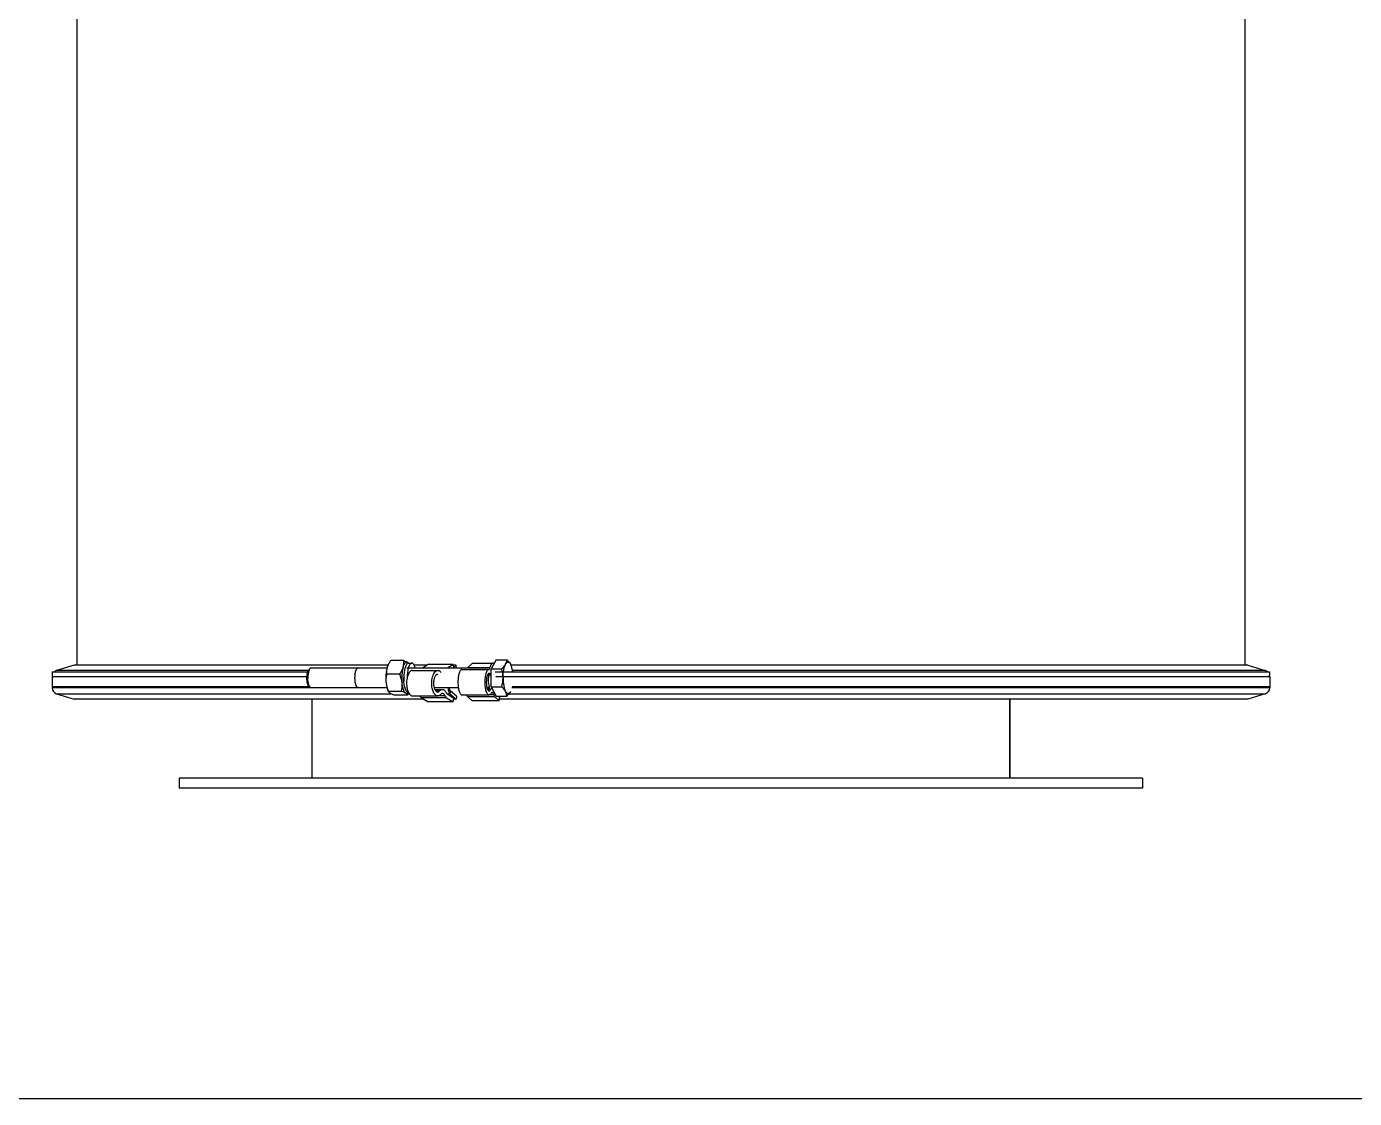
# Model space of a CAD drawing. Header units: millimetres. Extents: x 750 to 8479, y 2174 to 4333.
# Drawn here: x 3408 to 4083, y 2174 to 2719 of the extents above; entities that cross this region are included whole.
import ezdxf

# ---------------------------------------------------------------- set-up
doc = ezdxf.new("R2010")
doc.units = ezdxf.units.MM
doc.header["$LTSCALE"] = 153.67
doc.layers.get('0').update_dxf_attribs({"linetype": 'CONTINUOUS'})
doc.layers.add('00_BUW_DATUM', color=7, linetype='CONTINUOUS')
doc.layers.add('02___PRT_ALL_AXES', color=7, linetype='CONTINUOUS')

msp = doc.modelspace()

# ---------------------------------------------------------------- linework, layer by layer
at = {"color": 0, "linetype": 'Continuous'}
for p, q in [((3433.62522, 3063.66591), (3433.62522, 2394.45331)), ((4027.62522, 3062.47852), (4027.62522, 2394.45331)), ((3604.36672, 2391.86589), (3617.15318, 2391.86591)), ((3612.18584, 2394.87019), (3609.32267, 2393.06591)), ((3624.9723, 2394.87021), (3612.18584, 2394.87019)), ((3624.9723, 2394.87021), (3622.1091, 2393.06591)), ((3624.9723, 2394.87021), (3625.23001, 2393.06591)), ((3629.46236, 2392.36591), (3643.25666, 2392.36591)), ((3634.6545, 2395.37021), (3632.43395, 2393.2629)), ((3632.43395, 2393.2629), (3643.59, 2393.2629)), ((3644.75926, 2395.37021), (3634.6545, 2395.37021)), ((3644.28887, 2383.48311), (3644.302, 2392.72062)), ((3646.83762, 2397.30342), (3644.302, 2392.72062)), ((3550.76171, 2386.10109), (3550.75949, 2386.11464)), ((3550.76508, 2390.05104), (3550.76734, 2390.06453)), ((3551.47608, 2384.09277), (3551.46967, 2384.10054)), ((3551.48533, 2384.08179), (3551.47608, 2384.09277)), ((3551.50537, 2384.05881), (3551.48533, 2384.08179)), ((3642.49686, 2389.66265), (3644.0203, 2389.66265)), ((3604.36674, 2378.86589), (3617.1532, 2378.86591)), ((3621.62827, 2377.96893), (3608.84181, 2377.96891)), ((3608.84181, 2377.96891), (3612.18586, 2375.8616)), ((3615.63972, 2382.19632), (3619.37277, 2382.19633)), ((3615.64207, 2382.19093), (3619.24744, 2382.19094)), ((3616.00893, 2381.56917), (3618.30319, 2381.56917)), ((3620.84562, 2378.93716), (3617.57227, 2378.93716)), ((3619.24744, 2382.19094), (3619.37231, 2382.19633)), ((3619.37227, 2380.19633), (3619.28643, 2380.19261)), ((3621.62827, 2377.96893), (3624.97232, 2375.86162)), ((3621.90188, 2379.88457), (3625.24593, 2377.77726)), ((3624.97232, 2375.86162), (3625.24593, 2377.77726)), ((3629.46236, 2379.36591), (3643.25666, 2379.36591)), ((3632.43395, 2378.46893), (3634.6545, 2376.36161)), ((3646.22825, 2378.46893), (3632.43395, 2378.46893)), ((3642.25167, 2382.69633), (3643.64238, 2382.69633)), ((3642.25323, 2382.69094), (3643.64401, 2382.69094)), ((3642.49684, 2382.06917), (3644.0203, 2382.06917)), ((3645.70855, 2379.43716), (3643.53495, 2379.43716)), ((3644.28887, 2383.48311), (3646.81137, 2378.8284)), ((3644.7302, 2380.69633), (3644.6732, 2380.69261)), ((3646.22825, 2378.46893), (3648.4488, 2376.36161)), ((3648.04973, 2378.8284), (3648.63049, 2378.27726)), ((3648.4488, 2376.36161), (3648.63049, 2378.27726)), ((3624.97232, 2375.86162), (3612.18586, 2375.8616)), ((3648.4488, 2376.36161), (3634.6545, 2376.36161))]:
    msp.add_line(p, q, dxfattribs=at)
at = {"linetype": 'Continuous'}
msp.add_line((3181.32362, 2174.27592), (5975.32362, 2174.27592), dxfattribs=at)
at = {"color": 0, "linetype": 'Continuous'}
for centre, radius, start, end in [((3643.25636, 2391.70949), 0.65642, 81.70102066, 89.97358541), ((3641.57912, 2383.27853), 2.72432, 330.01373642, 333.64627342)]:
    msp.add_arc(centre, radius, start, end, dxfattribs=at)
for points, knots in [([(3550.76734, 2390.06453), (3550.77049, 2390.08234), (3550.77674, 2390.11791), (3550.7847, 2390.16267), (3550.79077, 2390.19785), (3550.79611, 2390.22594), (3550.80166, 2390.25452), (3550.80715, 2390.28295), (3550.81266, 2390.31149), (3550.81724, 2390.33502), (3550.82093, 2390.3544), (3550.82453, 2390.37176), (3550.83079, 2390.4012), (3550.83792, 2390.43516), (3550.84519, 2390.46924), (3550.85026, 2390.49413), (3550.85677, 2390.52167), (3550.86495, 2390.55748), (3550.87327, 2390.59342), (3550.88052, 2390.62514), (3550.88463, 2390.64274), (3550.88861, 2390.65834), (3550.89362, 2390.67853), (3550.89962, 2390.70246), (3550.90563, 2390.72649), (3550.91158, 2390.75038), (3550.91779, 2390.77475), (3550.92737, 2390.8095), (3550.93889, 2390.85216), (3550.94824, 2390.88652), (3550.9529, 2390.90367)], [0, 0, 0, 0, 0.0625, 0.125, 0.15625, 0.1875, 0.21875, 0.25, 0.28125, 0.3125, 0.328125, 0.34375, 0.375, 0.4375, 0.46875, 0.5, 0.53125, 0.5625, 0.625, 0.65625, 0.671875, 0.6875, 0.71875, 0.75, 0.78125, 0.8125, 0.84375, 0.875, 0.9375, 1, 1, 1, 1]), ([(3550.9529, 2390.90367), (3550.96169, 2390.93351), (3550.97483, 2390.97844), (3550.99255, 2391.03768), (3551.00643, 2391.08049), (3551.01772, 2391.11639), (3551.02711, 2391.14538), (3551.03773, 2391.17573), (3551.04799, 2391.20563), (3551.05709, 2391.23207), (3551.06225, 2391.24694), (3551.06621, 2391.25872), (3551.06983, 2391.26809), (3551.07478, 2391.28142), (3551.08337, 2391.30435), (3551.09333, 2391.33083), (3551.10293, 2391.35695), (3551.11379, 2391.3841), (3551.12779, 2391.41833), (3551.1416, 2391.45265), (3551.15276, 2391.47966), (3551.16989, 2391.51771), (3551.18407, 2391.55006), (3551.19544, 2391.57573)], [0, 0, 0, 0, 0.125, 0.1875, 0.25, 0.3125, 0.34375, 0.375, 0.4375, 0.46875, 0.484375, 0.5, 0.515625, 0.53125, 0.5625, 0.625, 0.65625, 0.6875, 0.75, 0.8125, 0.84375, 0.875, 1, 1, 1, 1]), ([(3551.19544, 2391.57573), (3551.20722, 2391.60005), (3551.22199, 2391.63021), (3551.23958, 2391.66713), (3551.25161, 2391.69019), (3551.26677, 2391.71841), (3551.28185, 2391.74703), (3551.29401, 2391.76945), (3551.30642, 2391.79024), (3551.32205, 2391.81678), (3551.3399, 2391.84846), (3551.36122, 2391.87995), (3551.37816, 2391.9061), (3551.39024, 2391.92468), (3551.39702, 2391.93485), (3551.4034, 2391.94333), (3551.41151, 2391.95451), (3551.42443, 2391.97206), (3551.43724, 2391.98975), (3551.45043, 2392.00727), (3551.47212, 2392.03281), (3551.4897, 2392.05428), (3551.50393, 2392.0714)], [0, 0, 0, 0, 0.125, 0.15625, 0.1875, 0.25, 0.3125, 0.34375, 0.375, 0.4375, 0.5, 0.5625, 0.625, 0.65625, 0.671875, 0.6875, 0.71875, 0.75, 0.8125, 0.84375, 0.875, 1, 1, 1, 1]), ([(3575.03899, 2388.08838), (3575.04197, 2388.16911), (3575.04793, 2388.33058), (3575.05687, 2388.57277), (3575.06431, 2388.7746), (3575.07028, 2388.93606), (3575.07397, 2389.03699), (3575.07663, 2389.1076), (3575.07804, 2389.14802), (3575.07916, 2389.17311), (3575.07953, 2389.19357), (3575.08181, 2389.21263), (3575.08546, 2389.24622), (3575.09302, 2389.31323), (3575.10368, 2389.40905), (3575.12081, 2389.56232), (3575.13792, 2389.7156), (3575.15504, 2389.86887), (3575.16574, 2389.96467), (3575.1743, 2390.0413), (3575.18072, 2390.09879), (3575.18716, 2390.15623), (3575.19191, 2390.19944), (3575.1952, 2390.22805), (3575.19709, 2390.2476), (3575.20173, 2390.26854), (3575.20676, 2390.29449), (3575.21365, 2390.3288), (3575.2222, 2390.37179), (3575.24279, 2390.47487), (3575.27363, 2390.62954), (3575.30792, 2390.80137), (3575.33535, 2390.93884), (3575.3525, 2391.02475), (3575.3662, 2391.0935), (3575.37479, 2391.13643), (3575.38077, 2391.16656), (3575.3838, 2391.18151), (3575.38546, 2391.19024), (3575.38788, 2391.19704), (3575.39065, 2391.20619), (3575.39523, 2391.22047), (3575.40317, 2391.24564), (3575.41454, 2391.2815), (3575.43273, 2391.33892), (3575.45546, 2391.41069), (3575.48274, 2391.49681), (3575.51002, 2391.58294), (3575.53731, 2391.66906), (3575.56004, 2391.74083), (3575.57823, 2391.79825), (3575.59187, 2391.84131), (3575.60324, 2391.87719), (3575.61233, 2391.9059), (3575.61915, 2391.92744), (3575.62484, 2391.94534), (3575.62937, 2391.95978), (3575.63227, 2391.96852), (3575.63442, 2391.97618), (3575.63718, 2391.9814), (3575.64192, 2391.99097), (3575.65145, 2392.00981), (3575.66504, 2392.03689), (3575.6868, 2392.08011), (3575.714, 2392.13417), (3575.74663, 2392.19903), (3575.77927, 2392.2639), (3575.8119, 2392.32876), (3575.84454, 2392.39363), (3575.87174, 2392.44767), (3575.89349, 2392.49094), (3575.9071, 2392.51791), (3575.91796, 2392.53965), (3575.92617, 2392.55551), (3575.9328, 2392.57013), (3575.93898, 2392.57605), (3575.94502, 2392.58298), (3575.95261, 2392.5913), (3575.96472, 2392.6048), (3575.97988, 2392.6216), (3575.99806, 2392.6418), (3576.02231, 2392.66872), (3576.05261, 2392.70237), (3576.08898, 2392.74275), (3576.12535, 2392.78313), (3576.16172, 2392.82351), (3576.19808, 2392.8639), (3576.22536, 2392.89417), (3576.24354, 2392.91438), (3576.25112, 2392.92276), (3576.25718, 2392.92955), (3576.26174, 2392.93441), (3576.26547, 2392.93922), (3576.26874, 2392.93994), (3576.27357, 2392.94182), (3576.28084, 2392.94432), (3576.29374, 2392.949), (3576.30988, 2392.95476), (3576.32924, 2392.96172), (3576.35505, 2392.97097), (3576.38732, 2392.98255), (3576.42604, 2392.99645), (3576.47767, 2393.01497), (3576.54221, 2393.03813), (3576.59384, 2393.05665), (3576.61965, 2393.06591)], [0, 0, 0, 0, 0.03125, 0.0625, 0.09375, 0.109375, 0.125, 0.1328125, 0.13671875, 0.140625, 0.142578125, 0.14453125, 0.1484375, 0.15625, 0.171875, 0.1875, 0.21875, 0.234375, 0.25, 0.2578125, 0.265625, 0.2734375, 0.28125, 0.283203125, 0.28515625, 0.2890625, 0.29296875, 0.296875, 0.3046875, 0.3125, 0.34375, 0.375, 0.390625, 0.40625, 0.4140625, 0.421875, 0.42578125, 0.427734375, 0.428710938, 0.4296875, 0.431640625, 0.43359375, 0.4375, 0.4453125, 0.453125, 0.46875, 0.484375, 0.5, 0.515625, 0.53125, 0.5390625, 0.546875, 0.5546875, 0.55859375, 0.5625, 0.56640625, 0.568359375, 0.5703125, 0.571289062, 0.572265625, 0.57421875, 0.578125, 0.5859375, 0.59375, 0.609375, 0.625, 0.640625, 0.65625, 0.671875, 0.6875, 0.6953125, 0.703125, 0.70703125, 0.7109375, 0.71484375, 0.716796875, 0.71875, 0.72265625, 0.7265625, 0.734375, 0.7421875, 0.75, 0.765625, 0.78125, 0.796875, 0.8125, 0.828125, 0.84375, 0.84765625, 0.8515625, 0.853515625, 0.85546875, 0.857421875, 0.858398438, 0.859375, 0.86328125, 0.8671875, 0.875, 0.8828125, 0.890625, 0.90625, 0.921875, 0.9375, 0.96875, 1, 1, 1, 1]), ([(3604.36688, 2391.86589), (3604.16138, 2391.86592), (3603.723, 2391.76928), (3603.13029, 2391.37015), (3602.59884, 2390.75094), (3602.13856, 2389.93538), (3601.76209, 2388.95119), (3601.38057, 2387.42369), (3601.27217, 2386.19877), (3601.27217, 2385.36589)], [0, 0, 0, 0, 0.079451937, 0.168161786, 0.271825893, 0.392262716, 0.528548618, 0.677992127, 1, 1, 1, 1]), ([(3614.05863, 2385.36591), (3614.05863, 2386.41638), (3614.2251, 2387.94507), (3614.83252, 2389.76579), (3615.25286, 2390.53043), (3615.49207, 2390.85009)], [0, 0, 0, 0, 0.54874832, 0.791431993, 1, 1, 1, 1]), ([(3615.49207, 2390.85009), (3615.71142, 2391.14322), (3616.08738, 2391.53191), (3616.70031, 2391.81884), (3617.00594, 2391.86591), (3617.15318, 2391.86591)], [0, 0, 0, 0, 0.546405009, 0.780249679, 1, 1, 1, 1]), ([(3617.15318, 2391.86591), (3617.30042, 2391.86591), (3617.60605, 2391.81884), (3618.21898, 2391.53192), (3618.59494, 2391.14322), (3618.81429, 2390.8501)], [0, 0, 0, 0, 0.219750236, 0.453594865, 1, 1, 1, 1]), ([(3629.46247, 2392.3659), (3629.32251, 2392.36594), (3629.00463, 2392.25088), (3628.62272, 2391.84069), (3628.27822, 2391.22811), (3627.97806, 2390.4188), (3627.73068, 2389.44039), (3627.54655, 2388.32696), (3627.43292, 2387.12033), (3627.40748, 2386.28884), (3627.40748, 2385.86591)], [0, 0, 0, 0, 0.058567623, 0.133084152, 0.230423512, 0.351252551, 0.4931929, 0.652166784, 0.823024862, 1, 1, 1, 1]), ([(3632.43395, 2393.2629), (3632.41992, 2393.24958), (3632.36136, 2393.19037), (3632.30978, 2393.1245), (3632.27334, 2393.07203)], [0, 0, 0, 0, 0.232397762, 1, 1, 1, 1]), ([(3641.20178, 2385.86591), (3641.20178, 2386.91206), (3641.30767, 2388.41541), (3641.7094, 2390.24087), (3641.98875, 2391.01826), (3642.15364, 2391.35009)], [0, 0, 0, 0, 0.560272518, 0.801550621, 1, 1, 1, 1]), ([(3642.15364, 2391.35009), (3642.22884, 2391.50142), (3642.36558, 2391.74314), (3642.59652, 2392.03356), (3642.85883, 2392.26934), (3643.10422, 2392.36591), (3643.25666, 2392.36591)], [0, 0, 0, 0, 0.323948053, 0.530252692, 0.70774862, 1, 1, 1, 1]), ([(3550.60952, 2388.08501), (3550.60968, 2388.1054), (3550.60998, 2388.14615), (3550.61038, 2388.19726), (3550.61061, 2388.23272), (3550.61082, 2388.25347), (3550.61133, 2388.27603), (3550.61186, 2388.30362), (3550.61254, 2388.33697), (3550.61321, 2388.37032), (3550.61379, 2388.3979), (3550.6142, 2388.42048), (3550.61482, 2388.44115), (3550.61568, 2388.46632), (3550.61668, 2388.49681), (3550.61769, 2388.52724), (3550.61851, 2388.55253), (3550.61921, 2388.57297), (3550.61962, 2388.58772), (3550.62047, 2388.6047), (3550.62145, 2388.62657), (3550.62272, 2388.65417), (3550.62423, 2388.68719), (3550.62576, 2388.72017), (3550.627, 2388.74788), (3550.62805, 2388.76951), (3550.62926, 2388.78918), (3550.63072, 2388.81443), (3550.6325, 2388.84447), (3550.63426, 2388.87448), (3550.63578, 2388.89979), (3550.63687, 2388.91933), (3550.63803, 2388.93594), (3550.63929, 2388.95309), (3550.64175, 2388.9871), (3550.64546, 2389.03825), (3550.64875, 2389.08366), (3550.65039, 2389.10637)], [0, 0, 0, 0, 0.0625, 0.125, 0.15625, 0.171875, 0.1875, 0.21875, 0.25, 0.28125, 0.3125, 0.328125, 0.34375, 0.375, 0.40625, 0.4375, 0.46875, 0.484375, 0.5, 0.515625, 0.53125, 0.5625, 0.59375, 0.625, 0.65625, 0.671875, 0.6875, 0.71875, 0.75, 0.78125, 0.8125, 0.828125, 0.84375, 0.859375, 0.875, 0.9375, 1, 1, 1, 1]), ([(3550.64749, 2387.06253), (3550.64609, 2387.08244), (3550.64328, 2387.12222), (3550.63979, 2387.17214), (3550.63732, 2387.20674), (3550.63594, 2387.22703), (3550.63472, 2387.24932), (3550.63314, 2387.2765), (3550.63127, 2387.30939), (3550.62938, 2387.34227), (3550.62785, 2387.36948), (3550.62653, 2387.39171), (3550.62556, 2387.41225), (3550.62448, 2387.43734), (3550.62313, 2387.46768), (3550.6218, 2387.498), (3550.62067, 2387.52317), (3550.6198, 2387.54354), (3550.61907, 2387.55816), (3550.61861, 2387.5753), (3550.6179, 2387.59727), (3550.61704, 2387.62503), (3550.61599, 2387.65823), (3550.61497, 2387.6914), (3550.61407, 2387.71925), (3550.61344, 2387.74104), (3550.61312, 2387.76105), (3550.61262, 2387.78667), (3550.61206, 2387.81717), (3550.61149, 2387.8477), (3550.61103, 2387.87325), (3550.61068, 2387.89089), (3550.61052, 2387.90135), (3550.61048, 2387.91329), (3550.61039, 2387.92771), (3550.6102, 2387.96274), (3550.60991, 2388.0151), (3550.60965, 2388.06171), (3550.60952, 2388.08501)], [0, 0, 0, 0, 0.0625, 0.125, 0.15625, 0.171875, 0.1875, 0.21875, 0.25, 0.28125, 0.3125, 0.328125, 0.34375, 0.375, 0.40625, 0.4375, 0.46875, 0.484375, 0.5, 0.515625, 0.53125, 0.5625, 0.59375, 0.625, 0.65625, 0.671875, 0.6875, 0.71875, 0.75, 0.78125, 0.8125, 0.828125, 0.8359375, 0.84375, 0.859375, 0.875, 0.9375, 1, 1, 1, 1]), ([(3550.75949, 2386.11464), (3550.75379, 2386.15123), (3550.74518, 2386.20603), (3550.73395, 2386.27946), (3550.72751, 2386.32627), (3550.72224, 2386.36342), (3550.71897, 2386.38691), (3550.71634, 2386.40514), (3550.71373, 2386.42541), (3550.70918, 2386.46182), (3550.70393, 2386.50314), (3550.69881, 2386.54425), (3550.69465, 2386.57603), (3550.69168, 2386.6041), (3550.68731, 2386.64283), (3550.68195, 2386.69076), (3550.67565, 2386.74865), (3550.67102, 2386.79753), (3550.66718, 2386.83638), (3550.6648, 2386.86099), (3550.66288, 2386.87995), (3550.66147, 2386.89614), (3550.66008, 2386.91289), (3550.65728, 2386.9461), (3550.65308, 2386.99603), (3550.64936, 2387.04036), (3550.64749, 2387.06253)], [0, 0, 0, 0, 0.125, 0.1875, 0.25, 0.28125, 0.3125, 0.328125, 0.34375, 0.375, 0.4375, 0.46875, 0.5, 0.53125, 0.5625, 0.625, 0.6875, 0.75, 0.78125, 0.8125, 0.828125, 0.84375, 0.859375, 0.875, 0.9375, 1, 1, 1, 1]), ([(3550.65039, 2389.10637), (3550.65379, 2389.14573), (3550.66034, 2389.22464), (3550.66882, 2389.31248), (3550.67462, 2389.37076), (3550.67708, 2389.39523), (3550.67893, 2389.41439), (3550.68122, 2389.43504), (3550.68424, 2389.46135), (3550.68779, 2389.49272), (3550.69137, 2389.52412), (3550.69434, 2389.55038), (3550.69672, 2389.57114), (3550.6985, 2389.5874), (3550.70032, 2389.60102), (3550.70274, 2389.6201), (3550.70699, 2389.65306), (3550.71301, 2389.70043), (3550.72042, 2389.75692), (3550.72719, 2389.80326), (3550.73245, 2389.8404), (3550.73582, 2389.86383), (3550.73836, 2389.88204), (3550.74149, 2389.90218), (3550.74725, 2389.93832), (3550.75533, 2389.98947), (3550.76183, 2390.03053), (3550.76508, 2390.05104)], [0, 0, 0, 0, 0.125, 0.25, 0.28125, 0.3125, 0.328125, 0.34375, 0.375, 0.40625, 0.4375, 0.46875, 0.484375, 0.5, 0.515625, 0.53125, 0.5625, 0.625, 0.6875, 0.75, 0.78125, 0.8125, 0.828125, 0.84375, 0.875, 0.9375, 1, 1, 1, 1]), ([(3550.94487, 2385.2567), (3550.94071, 2385.27226), (3550.93237, 2385.30335), (3550.92194, 2385.34239), (3550.91466, 2385.36939), (3550.91046, 2385.38534), (3550.9061, 2385.40327), (3550.90071, 2385.425), (3550.89421, 2385.45138), (3550.88773, 2385.47765), (3550.88119, 2385.50405), (3550.87488, 2385.53004), (3550.86758, 2385.5628), (3550.85996, 2385.59615), (3550.8534, 2385.62501), (3550.84963, 2385.64176), (3550.84684, 2385.65364), (3550.8439, 2385.66812), (3550.84005, 2385.68652), (3550.83325, 2385.71918), (3550.82561, 2385.75611), (3550.81766, 2385.79371), (3550.81249, 2385.82027), (3550.80754, 2385.84638), (3550.80254, 2385.87263), (3550.79755, 2385.89875), (3550.79338, 2385.92082), (3550.79007, 2385.93783), (3550.78666, 2385.95719), (3550.78062, 2385.99217), (3550.77203, 2386.04157), (3550.76515, 2386.08127), (3550.76171, 2386.10109)], [0, 0, 0, 0, 0.0625, 0.125, 0.15625, 0.171875, 0.1875, 0.21875, 0.25, 0.28125, 0.3125, 0.34375, 0.375, 0.4375, 0.46875, 0.484375, 0.5, 0.515625, 0.53125, 0.5625, 0.625, 0.65625, 0.6875, 0.71875, 0.75, 0.78125, 0.8125, 0.828125, 0.84375, 0.875, 0.9375, 1, 1, 1, 1]), ([(3551.18555, 2384.57766), (3551.17511, 2384.6016), (3551.1594, 2384.63734), (3551.13863, 2384.68569), (3551.12604, 2384.71758), (3551.11589, 2384.74266), (3551.10953, 2384.75859), (3551.10451, 2384.77082), (3551.09921, 2384.78489), (3551.08982, 2384.81037), (3551.07908, 2384.83917), (3551.06848, 2384.86795), (3551.06011, 2384.88992), (3551.05334, 2384.91036), (3551.04376, 2384.93814), (3551.03432, 2384.96589), (3551.02606, 2384.98989), (3551.02128, 2385.0041), (3551.01626, 2385.02022), (3551.01006, 2385.03971), (3551.00013, 2385.07132), (3550.98757, 2385.11032), (3550.96846, 2385.17509), (3550.95434, 2385.22412), (3550.94487, 2385.2567)], [0, 0, 0, 0, 0.125, 0.1875, 0.25, 0.28125, 0.3125, 0.328125, 0.34375, 0.375, 0.4375, 0.46875, 0.5, 0.53125, 0.5625, 0.625, 0.65625, 0.671875, 0.6875, 0.71875, 0.75, 0.8125, 0.875, 1, 1, 1, 1]), ([(3551.46967, 2384.10054), (3551.45772, 2384.11595), (3551.44283, 2384.13542), (3551.42486, 2384.15814), (3551.41308, 2384.17469), (3551.40134, 2384.19168), (3551.38961, 2384.20845), (3551.38223, 2384.21913), (3551.37643, 2384.22724), (3551.37023, 2384.23693), (3551.35916, 2384.25461), (3551.34365, 2384.27946), (3551.32407, 2384.3096), (3551.30787, 2384.33909), (3551.29357, 2384.36395), (3551.28377, 2384.38104), (3551.27805, 2384.39125), (3551.27197, 2384.40314), (3551.26449, 2384.41742), (3551.25247, 2384.44063), (3551.23729, 2384.46918), (3551.21414, 2384.51711), (3551.19702, 2384.5535), (3551.18555, 2384.57766)], [0, 0, 0, 0, 0.125, 0.15625, 0.1875, 0.25, 0.28125, 0.3125, 0.328125, 0.34375, 0.375, 0.4375, 0.5, 0.5625, 0.625, 0.65625, 0.671875, 0.6875, 0.71875, 0.75, 0.8125, 0.875, 1, 1, 1, 1]), ([(3576.61965, 2383.06591), (3576.59407, 2383.07385), (3576.55569, 2383.08575), (3576.50452, 2383.10162), (3576.46614, 2383.11352), (3576.42776, 2383.12543), (3576.39578, 2383.13535), (3576.3702, 2383.14328), (3576.35421, 2383.14824), (3576.34141, 2383.15221), (3576.33182, 2383.15517), (3576.32383, 2383.15771), (3576.31822, 2383.15934), (3576.31504, 2383.1605), (3576.3126, 2383.16072), (3576.31033, 2383.16345), (3576.30724, 2383.16622), (3576.30187, 2383.17146), (3576.29417, 2383.17875), (3576.28494, 2383.18758), (3576.27264, 2383.19933), (3576.25726, 2383.21402), (3576.23265, 2383.23752), (3576.20188, 2383.2669), (3576.16497, 2383.30216), (3576.12805, 2383.33742), (3576.09729, 2383.36679), (3576.07268, 2383.3903), (3576.05729, 2383.40499), (3576.04499, 2383.41674), (3576.03576, 2383.42554), (3576.02807, 2383.43294), (3576.02268, 2383.43798), (3576.01962, 2383.44109), (3576.01726, 2383.44276), (3576.01515, 2383.44695), (3576.01225, 2383.45165), (3576.00721, 2383.46028), (3575.99999, 2383.47241), (3575.99134, 2383.48704), (3575.9798, 2383.50653), (3575.96537, 2383.5309), (3575.94229, 2383.56988), (3575.91344, 2383.61861), (3575.87881, 2383.67709), (3575.84419, 2383.73556), (3575.81534, 2383.78429), (3575.79226, 2383.82328), (3575.77783, 2383.84764), (3575.76629, 2383.86714), (3575.75764, 2383.88174), (3575.75044, 2383.89397), (3575.74536, 2383.90241), (3575.74251, 2383.90742), (3575.74024, 2383.91065), (3575.73849, 2383.91592), (3575.73597, 2383.92223), (3575.73165, 2383.93361), (3575.72543, 2383.94969), (3575.71798, 2383.96906), (3575.70805, 2383.99486), (3575.69563, 2384.02713), (3575.67577, 2384.07874), (3575.65093, 2384.14326), (3575.62114, 2384.22068), (3575.59134, 2384.29811), (3575.56651, 2384.36263), (3575.54664, 2384.41424), (3575.53422, 2384.4465), (3575.52429, 2384.47231), (3575.51684, 2384.49165), (3575.51064, 2384.50783), (3575.50628, 2384.51904), (3575.50383, 2384.52563), (3575.50186, 2384.53004), (3575.50041, 2384.53647), (3575.49831, 2384.54434), (3575.4947, 2384.55844), (3575.48951, 2384.5784), (3575.4833, 2384.60244), (3575.47501, 2384.63445), (3575.46466, 2384.67449), (3575.44808, 2384.73853), (3575.42737, 2384.81859), (3575.40251, 2384.91467), (3575.37765, 2385.01074), (3575.35693, 2385.0908), (3575.34036, 2385.15485), (3575.32792, 2385.20287), (3575.3176, 2385.24296), (3575.31029, 2385.27087), (3575.30624, 2385.28706), (3575.30283, 2385.29854), (3575.30087, 2385.31253), (3575.29776, 2385.33031), (3575.29254, 2385.36182), (3575.28496, 2385.40664), (3575.27592, 2385.46051), (3575.26385, 2385.5323), (3575.24876, 2385.62206), (3575.23066, 2385.72976), (3575.21255, 2385.83746), (3575.19747, 2385.92721), (3575.1854, 2385.99901), (3575.17634, 2386.05285), (3575.16883, 2386.09777), (3575.16349, 2386.1291), (3575.16057, 2386.14718), (3575.15799, 2386.16023), (3575.15691, 2386.17524), (3575.15495, 2386.19457), (3575.15177, 2386.22871), (3575.14709, 2386.27732), (3575.14153, 2386.33572), (3575.13409, 2386.41357), (3575.12481, 2386.51088), (3575.11366, 2386.62765), (3575.10252, 2386.74442), (3575.09323, 2386.84173), (3575.0858, 2386.91958), (3575.08021, 2386.97796), (3575.07561, 2387.02665), (3575.07229, 2387.06064), (3575.07054, 2387.08021), (3575.06881, 2387.09447), (3575.06868, 2387.11034), (3575.06794, 2387.13093), (3575.06691, 2387.16722), (3575.06531, 2387.21894), (3575.06344, 2387.28105), (3575.06093, 2387.36385), (3575.0578, 2387.46736), (3575.05278, 2387.63296), (3575.04651, 2387.83997), (3575.0415, 2388.00558), (3575.03899, 2388.08838)], [0, 0, 0, 0, 0.03125, 0.046875, 0.0625, 0.078125, 0.09375, 0.1015625, 0.109375, 0.11328125, 0.1171875, 0.12109375, 0.123046875, 0.124023438, 0.125, 0.125976562, 0.126953125, 0.12890625, 0.1328125, 0.13671875, 0.140625, 0.1484375, 0.15625, 0.171875, 0.1875, 0.203125, 0.21875, 0.2265625, 0.234375, 0.23828125, 0.2421875, 0.24609375, 0.248046875, 0.249023438, 0.25, 0.250976562, 0.251953125, 0.25390625, 0.2578125, 0.26171875, 0.265625, 0.2734375, 0.28125, 0.296875, 0.3125, 0.328125, 0.34375, 0.3515625, 0.359375, 0.36328125, 0.3671875, 0.37109375, 0.373046875, 0.374023438, 0.375, 0.375976562, 0.376953125, 0.37890625, 0.3828125, 0.38671875, 0.390625, 0.3984375, 0.40625, 0.421875, 0.4375, 0.453125, 0.46875, 0.4765625, 0.484375, 0.48828125, 0.4921875, 0.49609375, 0.498046875, 0.499023438, 0.5, 0.500976562, 0.501953125, 0.50390625, 0.5078125, 0.51171875, 0.515625, 0.5234375, 0.53125, 0.546875, 0.5625, 0.578125, 0.59375, 0.6015625, 0.609375, 0.6171875, 0.62109375, 0.623046875, 0.625, 0.626953125, 0.62890625, 0.6328125, 0.640625, 0.6484375, 0.65625, 0.671875, 0.6875, 0.703125, 0.71875, 0.7265625, 0.734375, 0.7421875, 0.74609375, 0.748046875, 0.75, 0.751953125, 0.75390625, 0.7578125, 0.765625, 0.7734375, 0.78125, 0.796875, 0.8125, 0.828125, 0.84375, 0.8515625, 0.859375, 0.8671875, 0.87109375, 0.873046875, 0.875, 0.876953125, 0.87890625, 0.8828125, 0.890625, 0.8984375, 0.90625, 0.921875, 0.9375, 0.96875, 1, 1, 1, 1]), ([(3599.86157, 2389.10588), (3599.85848, 2389.0456), (3599.85227, 2388.92506), (3599.84468, 2388.77432), (3599.83905, 2388.66892), (3599.83633, 2388.60852), (3599.83548, 2388.54744), (3599.83379, 2388.47133), (3599.83137, 2388.34943), (3599.82956, 2388.24277), (3599.82723, 2388.15138), (3599.82752, 2388.09037), (3599.82893, 2387.98357), (3599.83021, 2387.86154), (3599.8313, 2387.75471), (3599.83213, 2387.69373), (3599.83213, 2387.64783), (3599.83455, 2387.60257), (3599.83694, 2387.542), (3599.84149, 2387.4361), (3599.84665, 2387.31509), (3599.8509, 2387.20904), (3599.85381, 2387.14873), (3599.85858, 2387.08949), (3599.86391, 2387.01507), (3599.87059, 2386.92594), (3599.87713, 2386.83672), (3599.88282, 2386.76251), (3599.88686, 2386.70286), (3599.89278, 2386.64423), (3599.90404, 2386.5421), (3599.91965, 2386.39595), (3599.93228, 2386.2791), (3599.93858, 2386.22067)], [0, 0, 0, 0, 0.0625, 0.125, 0.15625, 0.171875, 0.1875, 0.21875, 0.25, 0.3125, 0.328125, 0.34375, 0.375, 0.4375, 0.46875, 0.484375, 0.5, 0.515625, 0.53125, 0.5625, 0.625, 0.65625, 0.671875, 0.6875, 0.71875, 0.75, 0.78125, 0.8125, 0.828125, 0.84375, 0.875, 0.9375, 1, 1, 1, 1]), ([(3599.93826, 2389.9086), (3599.93041, 2389.84335), (3599.91488, 2389.71266), (3599.89755, 2389.54692), (3599.88544, 2389.41261), (3599.87689, 2389.31152), (3599.86887, 2389.20965), (3599.86405, 2389.14035), (3599.86157, 2389.10588)], [0, 0, 0, 0, 0.25, 0.5, 0.625, 0.75, 0.875, 1, 1, 1, 1]), ([(3601.27217, 2385.36589), (3601.27217, 2384.48927), (3601.42599, 2382.84477), (3601.92249, 2381.25465), (3602.27528, 2380.57516)], [0, 0, 0, 0, 0.533796957, 1, 1, 1, 1]), ([(3617.15336, 2378.86592), (3616.94785, 2378.86589), (3616.50947, 2378.96253), (3615.91677, 2379.36166), (3615.38531, 2379.98086), (3614.92503, 2380.79643), (3614.54855, 2381.78062), (3614.16704, 2383.30811), (3614.05863, 2384.53303), (3614.05863, 2385.36591)], [0, 0, 0, 0, 0.079451921, 0.168161763, 0.271825877, 0.392262714, 0.528548633, 0.677992153, 1, 1, 1, 1]), ([(3617.15314, 2389.8659), (3617.01087, 2389.86589), (3616.70739, 2389.79896), (3616.29711, 2389.5226), (3615.9291, 2389.09396), (3615.47952, 2388.29572), (3615.10824, 2387.0315), (3615.0108, 2385.9425), (3615.0108, 2385.36591)], [0, 0, 0, 0, 0.079495065, 0.168254308, 0.271976301, 0.392480509, 0.677822408, 1, 1, 1, 1]), ([(3615.0108, 2385.36591), (3615.0108, 2384.78933), (3615.10824, 2383.70032), (3615.47953, 2382.4361), (3615.92911, 2381.63786), (3616.29712, 2381.20922), (3616.7074, 2380.93287), (3617.01088, 2380.86593), (3617.15315, 2380.86592)], [0, 0, 0, 0, 0.322177555, 0.607519576, 0.728023833, 0.831745811, 0.920504993, 1, 1, 1, 1]), ([(3627.40748, 2385.86591), (3627.40748, 2385.44298), (3627.43292, 2384.6115), (3627.54655, 2383.40486), (3627.73068, 2382.29143), (3627.97806, 2381.31302), (3628.27822, 2380.50371), (3628.62272, 2379.89113), (3629.00463, 2379.48094), (3629.32251, 2379.36589), (3629.46247, 2379.36592)], [0, 0, 0, 0, 0.176974903, 0.34783316, 0.506807459, 0.648748272, 0.769577475, 0.866916548, 0.941432668, 1, 1, 1, 1]), ([(3643.25677, 2379.36592), (3643.11681, 2379.36589), (3642.79893, 2379.48094), (3642.41702, 2379.89113), (3642.07252, 2380.50371), (3641.77236, 2381.31303), (3641.52499, 2382.29143), (3641.34085, 2383.40486), (3641.22722, 2384.6115), (3641.20178, 2385.44298), (3641.20178, 2385.86591)], [0, 0, 0, 0, 0.058567623, 0.133084152, 0.230423512, 0.351252551, 0.4931929, 0.652166784, 0.823024862, 1, 1, 1, 1]), ([(3643.25664, 2390.3659), (3643.15974, 2390.36589), (3642.93969, 2390.2862), (3642.67531, 2390.00221), (3642.43682, 2389.5781), (3642.22905, 2389.01781), (3642.05776, 2388.34043), (3641.88278, 2387.28096), (3641.83406, 2386.44106), (3641.83406, 2385.86591)], [0, 0, 0, 0, 0.05857986, 0.133112796, 0.230472432, 0.351325951, 0.493291354, 0.652292551, 1, 1, 1, 1]), ([(3641.83406, 2385.86591), (3641.83406, 2385.29076), (3641.88278, 2384.45087), (3642.05776, 2383.39139), (3642.22905, 2382.71402), (3642.43682, 2382.15373), (3642.67531, 2381.72962), (3642.93969, 2381.44562), (3643.15974, 2381.36593), (3643.25664, 2381.36592)], [0, 0, 0, 0, 0.347707438, 0.506708679, 0.648674136, 0.769527685, 0.866887292, 0.941420173, 1, 1, 1, 1]), ([(3644.0203, 2389.66265), (3643.96824, 2389.76742), (3643.84119, 2389.98877), (3643.60446, 2390.26922), (3643.36218, 2390.36591), (3643.25664, 2390.3659)], [0, 0, 0, 0, 0.324426029, 0.70730431, 1, 1, 1, 1]), ([(3602.27528, 2380.57516), (3602.4073, 2380.32087), (3602.6874, 2379.86228), (3603.19834, 2379.30652), (3603.76173, 2378.95094), (3604.17301, 2378.86587), (3604.3669, 2378.8659)], [0, 0, 0, 0, 0.303949839, 0.566960346, 0.794311016, 1, 1, 1, 1]), ([(3608.09764, 2378.86047), (3608.14853, 2378.76184), (3608.34153, 2378.42523), (3608.60629, 2378.11733), (3608.84181, 2377.96891)], [0, 0, 0, 0, 0.285027833, 1, 1, 1, 1]), ([(3617.15315, 2380.86592), (3617.36154, 2380.86591), (3617.82538, 2381.02244), (3618.15132, 2381.36623), (3618.30319, 2381.56917)], [0, 0, 0, 0, 0.451194237, 1, 1, 1, 1]), ([(3618.8143, 2379.88173), (3618.59497, 2379.58863), (3618.21905, 2379.19996), (3617.60618, 2378.91303), (3617.30058, 2378.86594), (3617.15336, 2378.86592)], [0, 0, 0, 0, 0.546407965, 0.78024898, 1, 1, 1, 1]), ([(3618.30319, 2381.56917), (3618.42952, 2381.73799), (3618.69874, 2382.02459), (3619.07358, 2382.17597), (3619.24744, 2382.19094)], [0, 0, 0, 0, 0.547158253, 1, 1, 1, 1]), ([(3619.28643, 2380.19261), (3619.19949, 2380.18513), (3619.01208, 2380.10944), (3618.87747, 2379.96614), (3618.8143, 2379.88173)], [0, 0, 0, 0, 0.452841747, 1, 1, 1, 1]), ([(3620.84562, 2378.93716), (3620.75464, 2379.1236), (3620.56056, 2379.46001), (3620.20215, 2379.86947), (3619.80371, 2380.13294), (3619.51013, 2380.19636), (3619.37227, 2380.19632)], [0, 0, 0, 0, 0.306189018, 0.570078065, 0.79653948, 1, 1, 1, 1]), ([(3619.37231, 2382.19632), (3619.57237, 2382.19636), (3619.99844, 2382.10422), (3620.57669, 2381.72184), (3621.09683, 2381.12751), (3621.37852, 2380.63928), (3621.51056, 2380.36869)], [0, 0, 0, 0, 0.203447182, 0.429916388, 0.693814858, 1, 1, 1, 1]), ([(3621.62827, 2377.96893), (3621.55168, 2378.01719), (3621.22109, 2378.27721), (3620.98929, 2378.64272), (3620.84562, 2378.93716)], [0, 0, 0, 0, 0.21649207, 1, 1, 1, 1]), ([(3621.51056, 2380.36869), (3621.53682, 2380.31487), (3621.6364, 2380.13231), (3621.7759, 2379.96397), (3621.90188, 2379.88457)], [0, 0, 0, 0, 0.286810775, 1, 1, 1, 1]), ([(3631.93979, 2379.36048), (3632.00275, 2379.17677), (3632.13227, 2378.85965), (3632.32677, 2378.57064), (3632.43395, 2378.46893)], [0, 0, 0, 0, 0.567918195, 1, 1, 1, 1]), ([(3643.25664, 2381.36592), (3643.38289, 2381.36591), (3643.58751, 2381.46439), (3643.79251, 2381.68584), (3643.89076, 2381.83396), (3643.93877, 2381.91693)], [0, 0, 0, 0, 0.417065572, 0.683320685, 1, 1, 1, 1]), ([(3644.35969, 2380.38173), (3644.2845, 2380.23042), (3644.14776, 2379.98872), (3643.91685, 2379.69831), (3643.65457, 2379.46253), (3643.40921, 2379.36596), (3643.25677, 2379.36592)], [0, 0, 0, 0, 0.323934785, 0.530251716, 0.707745199, 1, 1, 1, 1]), ([(3644.0203, 2382.06917), (3644.0635, 2382.15611), (3644.15229, 2382.31269), (3644.33717, 2382.55036), (3644.5241, 2382.67497), (3644.64731, 2382.69094)], [0, 0, 0, 0, 0.320432101, 0.589914407, 1, 1, 1, 1]), ([(3644.6732, 2380.69261), (3644.64439, 2380.68888), (3644.56494, 2380.65987), (3644.45339, 2380.55084), (3644.39076, 2380.44425), (3644.35969, 2380.38173)], [0, 0, 0, 0, 0.191046798, 0.540890106, 1, 1, 1, 1]), ([(3645.70855, 2379.43716), (3645.64943, 2379.61959), (3645.52627, 2379.94466), (3645.29386, 2380.35001), (3645.03663, 2380.62105), (3644.82401, 2380.69636), (3644.7302, 2380.69632)], [0, 0, 0, 0, 0.343148789, 0.61974571, 0.832139696, 1, 1, 1, 1]), ([(3646.22825, 2378.46893), (3646.11344, 2378.57788), (3645.90745, 2378.89283), (3645.77343, 2379.23691), (3645.70855, 2379.43716)], [0, 0, 0, 0, 0.429189815, 1, 1, 1, 1])]:
    msp.add_open_spline(points, degree=3, knots=knots, dxfattribs=at)
at = {"layer": '00_BUW_DATUM', "color": 0, "linetype": 'Continuous'}
for p, q in [((3552.1379, 2392.78015), (3551.50537, 2392.07301)), ((3591.47102, 2393.06591), (3552.66462, 2393.06591)), ((3599.82759, 2396.85163), (3593.21416, 2396.85163)), ((3643.53065, 2393.06591), (3601.40767, 2393.06591)), ((3602.23174, 2395.56591), (3603.93943, 2395.56591)), ((3644.302, 2392.72062), (3649.69588, 2392.72062)), ((3645.29238, 2395.5659), (3645.87626, 2395.5659)), ((3646.83762, 2397.30342), (3652.2315, 2397.30342)), ((3654.17064, 2394.97607), (3654.34461, 2394.62384)), ((3654.35527, 2394.60047), (3654.17064, 2394.97607)), ((3654.35596, 2394.59894), (3654.34482, 2394.62384)), ((3552.1379, 2383.35168), (3551.50537, 2384.05881)), ((3597.87332, 2389.98727), (3591.25989, 2389.98727)), ((3591.46917, 2383.06591), (3552.66462, 2383.06591)), ((3592.23699, 2380.95563), (3591.97878, 2381.53288)), ((3598.77552, 2381.20155), (3592.1621, 2381.20155)), ((3601.63199, 2379.28019), (3595.01857, 2379.28019)), ((3602.23812, 2380.56592), (3602.29341, 2380.56592)), ((3627.60991, 2383.06591), (3615.3184, 2383.06591)), ((3643.5303, 2383.06591), (3642.14496, 2383.06591)), ((3644.28887, 2383.48311), (3649.68276, 2383.48311)), ((3646.81137, 2378.8284), (3652.20525, 2378.8284))]:
    msp.add_line(p, q, dxfattribs=at)
for centre, radius, start, end in [((3600.49512, 2394.03941), 2.35452, 40.59897194, 41.2711968), ((3600.95721, 2394.21319), 1.93021, 44.48674473, 46.53899656), ((3623.38664, 2388.06805), 23.52272, 177.47162777, 180.02993658), ((3593.16962, 2381.37401), 1.02218, 189.71370208, 204.16090334), ((3600.5062, 2382.08262), 2.33973, 318.63335195, 319.17239723), ((3600.46527, 2382.11802), 2.39384, 319.17190682, 319.57903565)]:
    msp.add_arc(centre, radius, start, end, dxfattribs=at)
for points, knots in [([(3551.50555, 2392.07321), (3551.34707, 2391.89616), (3551.08379, 2391.38497), (3550.70451, 2390.05752), (3550.61069, 2388.90349), (3550.60952, 2388.08501)], [0, 0, 0, 0, 0.172094483, 0.407225795, 1, 1, 1, 1]), ([(3551.6984, 2392.02299), (3551.47115, 2391.46767), (3551.17732, 2390.15295), (3551.085, 2388.82107), (3551.08396, 2388.08838)], [0, 0, 0, 0, 0.450226774, 1, 1, 1, 1]), ([(3551.87244, 2392.39263), (3551.85701, 2392.36438), (3551.79369, 2392.24374), (3551.7378, 2392.11927), (3551.6984, 2392.02299)], [0, 0, 0, 0, 0.236340233, 1, 1, 1, 1]), ([(3552.1379, 2392.78015), (3552.11413, 2392.75358), (3552.01406, 2392.63275), (3551.93049, 2392.49895), (3551.87244, 2392.39263)], [0, 0, 0, 0, 0.227365044, 1, 1, 1, 1]), ([(3552.66462, 2393.06587), (3552.61953, 2393.06587), (3552.41509, 2393.03759), (3552.24352, 2392.8982), (3552.1379, 2392.78015)], [0, 0, 0, 0, 0.221595054, 1, 1, 1, 1]), ([(3591.03311, 2385.59441), (3590.96307, 2386.27649), (3590.88481, 2387.65608), (3590.9341, 2389.69787), (3591.14353, 2391.6303), (3591.39839, 2392.85482), (3591.55914, 2393.41945)], [0, 0, 0, 0, 0.260984776, 0.525219477, 0.776546173, 1, 1, 1, 1]), ([(3591.25989, 2389.98727), (3591.21261, 2390.55115), (3591.19406, 2391.70991), (3591.39829, 2392.85446), (3591.55914, 2393.41945)], [0, 0, 0, 0, 0.490642474, 1, 1, 1, 1]), ([(3591.55914, 2393.41945), (3591.5913, 2393.53241), (3591.73102, 2393.98923), (3591.90552, 2394.43516), (3592.05259, 2394.76395)], [0, 0, 0, 0, 0.245904763, 1, 1, 1, 1]), ([(3591.55914, 2393.41945), (3591.58983, 2393.52725), (3591.70996, 2393.92698), (3591.85404, 2394.32005), (3591.97872, 2394.5988)], [0, 0, 0, 0, 0.268497469, 1, 1, 1, 1]), ([(3592.05259, 2394.76395), (3592.13223, 2394.942), (3592.47631, 2395.66107), (3592.88503, 2396.3478), (3593.21416, 2396.85163)], [0, 0, 0, 0, 0.24478114, 1, 1, 1, 1]), ([(3597.87332, 2389.98727), (3598.0539, 2390.2637), (3598.7247, 2391.34373), (3599.27031, 2392.51313), (3599.52834, 2393.41945)], [0, 0, 0, 0, 0.259473607, 1, 1, 1, 1]), ([(3599.52834, 2393.41945), (3599.36759, 2392.85482), (3599.11273, 2391.6303), (3598.9033, 2389.69787), (3598.85401, 2387.65608), (3598.93227, 2386.27649), (3599.00231, 2385.59441)], [0, 0, 0, 0, 0.223453827, 0.474780523, 0.739015224, 1, 1, 1, 1]), ([(3599.52834, 2393.41945), (3599.68919, 2393.98444), (3599.89342, 2395.12899), (3599.87487, 2396.28775), (3599.82759, 2396.85163)], [0, 0, 0, 0, 0.509357541, 1, 1, 1, 1]), ([(3599.52834, 2393.41945), (3599.66033, 2393.88307), (3599.88221, 2394.52773), (3600.29191, 2395.26913), (3600.65927, 2395.75326), (3601.12568, 2396.08407), (3601.62231, 2396.0623), (3601.83407, 2395.95797), (3601.93371, 2395.89096)], [0, 0, 0, 0, 0.364114623, 0.511937278, 0.636493417, 0.825942229, 0.90930232, 1, 1, 1, 1]), ([(3599.82759, 2396.85163), (3600.23324, 2396.70693), (3600.95478, 2396.43055), (3601.64975, 2396.08195), (3601.93371, 2395.89096)], [0, 0, 0, 0, 0.557234277, 1, 1, 1, 1]), ([(3602.23174, 2395.5659), (3602.0855, 2395.56528), (3601.8529, 2395.48985), (3601.59014, 2395.29335), (3601.30367, 2394.99338), (3600.97682, 2394.46797), (3600.64411, 2393.67963), (3600.35918, 2392.71683), (3600.1311, 2391.60881), (3599.9675, 2390.38925), (3599.90609, 2389.54127), (3599.88681, 2389.10574)], [0, 0, 0, 0, 0.060655325, 0.095901489, 0.135857524, 0.231891115, 0.350422789, 0.490009871, 0.647614622, 0.819185023, 1, 1, 1, 1]), ([(3603.93943, 2395.5659), (3603.86159, 2395.56557), (3603.69885, 2395.53868), (3603.46528, 2395.42464), (3603.23984, 2395.24138), (3602.93077, 2394.88488), (3602.58305, 2394.26555), (3602.23775, 2393.34421), (3601.95265, 2392.2279), (3601.73899, 2390.95733), (3601.60532, 2389.57869), (3601.57333, 2388.62809), (3601.57173, 2388.14421)], [0, 0, 0, 0, 0.028485249, 0.059272715, 0.094111627, 0.134098993, 0.231300351, 0.351869361, 0.493498719, 0.652199118, 0.822929314, 1, 1, 1, 1]), ([(3601.93371, 2395.89096), (3601.96717, 2395.86845), (3602.08949, 2395.78316), (3602.20597, 2395.68909), (3602.28493, 2395.61422)], [0, 0, 0, 0, 0.270403759, 1, 1, 1, 1]), ([(3601.93371, 2395.89096), (3601.96242, 2395.87164), (3602.0826, 2395.78366), (3602.18943, 2395.67835), (3602.26477, 2395.59251)], [0, 0, 0, 0, 0.232545099, 1, 1, 1, 1]), ([(3605.70927, 2393.06802), (3605.60762, 2393.42724), (3605.39242, 2394.06651), (3605.02626, 2394.77996), (3604.69505, 2395.19289), (3604.45298, 2395.40446), (3604.20068, 2395.53606), (3604.02355, 2395.56626), (3603.93943, 2395.5659)], [0, 0, 0, 0, 0.346746145, 0.625317986, 0.738814472, 0.836600543, 0.921863047, 1, 1, 1, 1]), ([(3645.29238, 2395.5659), (3645.19583, 2395.5654), (3644.9901, 2395.52255), (3644.70347, 2395.34649), (3644.43169, 2395.06889), (3644.06233, 2394.52915), (3643.66899, 2393.61311), (3643.44943, 2392.80187), (3643.34959, 2392.34766)], [0, 0, 0, 0, 0.073068482, 0.15482295, 0.251144741, 0.36503942, 0.648054674, 1, 1, 1, 1]), ([(3649.69588, 2392.72062), (3649.89771, 2392.90322), (3650.62579, 2393.59219), (3651.28722, 2394.37157), (3651.64158, 2395.01202)], [0, 0, 0, 0, 0.271055777, 1, 1, 1, 1]), ([(3650.3672, 2388.10187), (3650.3691, 2389.43852), (3650.51032, 2391.3515), (3651.048, 2393.65155), (3651.42067, 2394.61277), (3651.64158, 2395.01202)], [0, 0, 0, 0, 0.566484908, 0.806620046, 1, 1, 1, 1]), ([(3651.64158, 2395.01202), (3651.84255, 2395.37526), (3652.14562, 2396.12328), (3652.23103, 2396.92311), (3652.2315, 2397.30342)], [0, 0, 0, 0, 0.521885983, 1, 1, 1, 1]), ([(3651.64158, 2395.01202), (3651.80283, 2395.30346), (3652.11199, 2395.79056), (3652.91161, 2396.18474), (3653.70253, 2395.76582), (3654.00997, 2395.27254), (3654.17064, 2394.97607)], [0, 0, 0, 0, 0.291400276, 0.497252038, 0.704981577, 1, 1, 1, 1]), ([(3652.2315, 2397.30342), (3652.43289, 2397.11789), (3653.16027, 2396.4169), (3653.81897, 2395.62499), (3654.17064, 2394.97607)], [0, 0, 0, 0, 0.270602288, 1, 1, 1, 1]), ([(3655.23973, 2391.07414), (3655.15501, 2391.7344), (3654.94369, 2392.93254), (3654.57961, 2394.09923), (3654.35526, 2394.60044)], [0, 0, 0, 0, 0.547970178, 1, 1, 1, 1]), ([(3551.50561, 2384.05856), (3551.34574, 2384.23713), (3551.08079, 2384.75371), (3550.70061, 2386.09402), (3550.60835, 2387.25913), (3550.60952, 2388.08501)], [0, 0, 0, 0, 0.172001571, 0.407316429, 1, 1, 1, 1]), ([(3551.69812, 2384.1095), (3551.46843, 2384.67106), (3551.17341, 2386.00094), (3551.08291, 2387.34771), (3551.08396, 2388.08838)], [0, 0, 0, 0, 0.450289751, 1, 1, 1, 1]), ([(3591.03311, 2385.59441), (3590.9575, 2386.33075), (3590.93232, 2387.80835), (3591.12693, 2389.2696), (3591.25989, 2389.98727)], [0, 0, 0, 0, 0.503514839, 1, 1, 1, 1]), ([(3591.97873, 2381.53301), (3591.72294, 2382.10489), (3591.32415, 2383.4512), (3591.11151, 2384.83097), (3591.03311, 2385.59441)], [0, 0, 0, 0, 0.449434867, 1, 1, 1, 1]), ([(3592.1621, 2381.20155), (3591.88455, 2381.91203), (3591.3956, 2383.34991), (3591.10999, 2384.84573), (3591.03311, 2385.59441)], [0, 0, 0, 0, 0.503350674, 1, 1, 1, 1]), ([(3599.00231, 2385.59441), (3598.92543, 2386.34309), (3598.63982, 2387.83891), (3598.15087, 2389.27678), (3597.87332, 2389.98727)], [0, 0, 0, 0, 0.49664934, 1, 1, 1, 1]), ([(3598.77552, 2381.20155), (3598.90848, 2381.91921), (3599.1031, 2383.38047), (3599.07792, 2384.85806), (3599.00231, 2385.59441)], [0, 0, 0, 0, 0.496485175, 1, 1, 1, 1]), ([(3600.88164, 2380.24087), (3600.62314, 2380.41475), (3600.14981, 2381.02518), (3599.64368, 2382.21659), (3599.2373, 2383.78925), (3599.06722, 2384.96228), (3599.00231, 2385.59441)], [0, 0, 0, 0, 0.161471944, 0.386440701, 0.670644886, 1, 1, 1, 1]), ([(3602.23812, 2380.56592), (3602.15977, 2380.56559), (3601.99578, 2380.59145), (3601.76024, 2380.70529), (3601.53299, 2380.88943), (3601.22145, 2381.24879), (3600.87137, 2381.87428), (3600.52434, 2382.80522), (3600.23857, 2383.93339), (3600.02554, 2385.21703), (3599.89388, 2386.60874), (3599.86413, 2387.56786), (3599.86392, 2388.05576)], [0, 0, 0, 0, 0.028413765, 0.059101487, 0.093846829, 0.133767342, 0.23094032, 0.351609537, 0.493410204, 0.652272833, 0.823064754, 1, 1, 1, 1]), ([(3643.03269, 2390.29825), (3643.01464, 2390.11519), (3642.95099, 2389.36862), (3642.92493, 2388.61892), (3642.92523, 2388.05363)], [0, 0, 0, 0, 0.245515109, 1, 1, 1, 1]), ([(3643.64166, 2382.69399), (3643.5201, 2383.0686), (3643.31041, 2383.88038), (3643.00964, 2385.66458), (3642.92573, 2387.08211), (3642.92523, 2388.05363)], [0, 0, 0, 0, 0.217803089, 0.462711206, 1, 1, 1, 1]), ([(3650.3672, 2388.10187), (3650.3653, 2386.76233), (3650.50205, 2384.84294), (3651.03288, 2382.53069), (3651.40252, 2381.56056), (3651.62189, 2381.15576)], [0, 0, 0, 0, 0.565228198, 0.805721107, 1, 1, 1, 1]), ([(3552.1379, 2383.35168), (3552.114, 2383.3784), (3552.01332, 2383.49999), (3551.92935, 2383.63471), (3551.87104, 2383.74176)], [0, 0, 0, 0, 0.227242053, 1, 1, 1, 1]), ([(3552.66462, 2383.06596), (3552.61953, 2383.06596), (3552.41509, 2383.09424), (3552.24353, 2383.23363), (3552.1379, 2383.35168)], [0, 0, 0, 0, 0.221596505, 1, 1, 1, 1]), ([(3592.91245, 2380.24087), (3592.82892, 2380.29705), (3592.56377, 2380.49103), (3592.33063, 2380.74629), (3592.23699, 2380.95563)], [0, 0, 0, 0, 0.305029746, 1, 1, 1, 1]), ([(3595.01857, 2379.28019), (3594.61291, 2379.42489), (3593.89137, 2379.70128), (3593.1964, 2380.04987), (3592.91245, 2380.24087)], [0, 0, 0, 0, 0.557234277, 1, 1, 1, 1]), ([(3600.88164, 2380.24087), (3600.59769, 2380.43187), (3599.90272, 2380.78046), (3599.18118, 2381.05685), (3598.77552, 2381.20155)], [0, 0, 0, 0, 0.442765736, 1, 1, 1, 1]), ([(3602.26216, 2380.53636), (3602.16261, 2380.42331), (3601.959, 2380.23113), (3601.59413, 2380.0593), (3601.2121, 2380.06137), (3600.98665, 2380.17024), (3600.88164, 2380.24087)], [0, 0, 0, 0, 0.289670267, 0.532181281, 0.756614798, 1, 1, 1, 1]), ([(3601.63199, 2379.28019), (3601.60295, 2379.45107), (3601.41491, 2379.84197), (3601.08231, 2380.10589), (3600.88164, 2380.24087)], [0, 0, 0, 0, 0.417494502, 1, 1, 1, 1]), ([(3602.34795, 2380.4713), (3602.29313, 2380.37067), (3602.06669, 2379.96643), (3601.82271, 2379.57214), (3601.63199, 2379.28019)], [0, 0, 0, 0, 0.247329571, 1, 1, 1, 1]), ([(3651.62189, 2381.15576), (3651.51157, 2381.35933), (3650.97126, 2382.21877), (3650.25724, 2382.95385), (3649.68276, 2383.48311)], [0, 0, 0, 0, 0.228652468, 1, 1, 1, 1]), ([(3652.20525, 2378.8284), (3652.20587, 2379.21448), (3652.12306, 2380.0255), (3651.82218, 2380.78617), (3651.62189, 2381.15576)], [0, 0, 0, 0, 0.478740023, 1, 1, 1, 1]), ([(3654.15095, 2381.1198), (3653.9897, 2380.82837), (3653.68054, 2380.34126), (3652.88091, 2379.94708), (3652.08999, 2380.36601), (3651.78255, 2380.85929), (3651.62189, 2381.15576)], [0, 0, 0, 0, 0.291400276, 0.497252038, 0.704981577, 1, 1, 1, 1]), ([(3654.15095, 2381.1198), (3654.03995, 2380.91919), (3653.49597, 2380.07131), (3652.78041, 2379.34875), (3652.20525, 2378.8284)], [0, 0, 0, 0, 0.228154949, 1, 1, 1, 1])]:
    msp.add_open_spline(points, degree=3, knots=knots, dxfattribs=at)
for points in [[(3650.3672, 2388.10187), (3650.36942, 2389.65763), (3650.10485, 2391.21957), (3649.69588, 2392.72062)], [(3551.87104, 2383.74176), (3551.80625, 2383.86072), (3551.7494, 2383.98413), (3551.69812, 2384.1095)], [(3649.68276, 2383.48311), (3650.09586, 2384.98368), (3650.36499, 2386.54547), (3650.3672, 2388.10187)]]:
    msp.add_open_spline(points, degree=3, dxfattribs=at)
at = {"layer": '02___PRT_ALL_AXES', "color": 0, "linetype": 'Continuous'}
for p, q in [((3421.12522, 2391.06591), (3421.12522, 2389.43378)), ((3421.12522, 2391.06591), (3551.01172, 2391.06591)), ((3432.15743, 2394.45331), (3423.28963, 2391.74215)), ((3551.29932, 2391.74215), (3423.28963, 2391.74215)), ((3591.91958, 2394.45331), (3432.15743, 2394.45331)), ((3611.52429, 2394.45331), (3605.1811, 2394.45331)), ((3626.44429, 2394.45331), (3624.86031, 2393.06591)), ((3626.44429, 2394.45331), (3625.03185, 2394.45331)), ((3626.59235, 2393.06591), (3626.44429, 2394.45331)), ((3646.40994, 2391.06591), (4040.12522, 2391.06591)), ((4029.09302, 2394.45331), (3654.41537, 2394.45331)), ((4037.96081, 2391.74215), (3655.1348, 2391.74215)), ((4029.09302, 2394.45331), (4037.96081, 2391.74215)), ((4040.12522, 2391.06591), (4040.12522, 2389.43378)), ((3421.02522, 2388.68197), (3421.02522, 2383.04985)), ((3421.02522, 2388.68197), (3550.6333, 2388.68197)), ((3646.60804, 2388.68197), (4040.22522, 2388.68197)), ((4040.22522, 2388.68197), (4040.22522, 2383.04985)), ((3591.47296, 2383.04985), (3421.02522, 2383.04985)), ((3421.12522, 2383.66591), (3551.85682, 2383.66591)), ((3423.28963, 2379.98967), (3593.34155, 2379.98967)), ((3423.28963, 2379.98967), (3432.15743, 2377.27852)), ((3609.93738, 2377.27852), (3432.15743, 2377.27852)), ((3553.12522, 2377.27852), (3553.12522, 2337.06591)), ((3602.07394, 2379.98967), (3602.64297, 2379.98967)), ((3623.11705, 2383.04985), (3615.32337, 2383.04985)), ((3621.77354, 2379.98967), (3623.34897, 2379.98967)), ((3622.55857, 2383.06591), (3622.55857, 2383.04985)), ((3623.51225, 2381.51976), (3623.34897, 2379.98967)), ((3623.34897, 2379.98967), (3626.44429, 2377.27852)), ((3626.60758, 2378.80861), (3623.51225, 2381.51976)), ((3626.44429, 2377.27852), (3625.1747, 2377.27852)), ((3626.60758, 2378.80861), (3626.44429, 2377.27852)), ((3643.53517, 2383.04985), (3642.1496, 2383.04985)), ((4029.09302, 2377.27852), (3648.53576, 2377.27852)), ((3653.35116, 2379.98967), (4037.96081, 2379.98967)), ((4040.22522, 2383.04985), (3654.86071, 2383.04985)), ((3654.99835, 2383.66591), (4040.12522, 2383.66591)), ((3908.0856, 2377.27852), (3908.0856, 2337.06591)), ((3908.12402, 2337.06591), (3908.12402, 2377.27852)), ((4037.96081, 2379.98967), (4029.09302, 2377.27852)), ((3485.62522, 2337.06591), (3485.62522, 2332.06591)), ((3975.62522, 2337.06591), (3485.62522, 2337.06591)), ((3975.62522, 2337.06591), (3975.62522, 2332.06591)), ((3975.62522, 2332.06591), (3485.62522, 2332.06591))]:
    msp.add_line(p, q, dxfattribs=at)
for centre, start, end in [((3424.22522, 2388.68197), 107, 131.66943162), ((4037.02522, 2388.68197), 48.33056838, 73), ((3424.22522, 2388.68197), 166.36778612, 180), ((4037.02522, 2388.68197), 0, 13.63221388), ((3424.22522, 2383.04985), 180, 253), ((4037.02522, 2383.04985), 287, 0)]:
    msp.add_arc(centre, 3.2, start, end, dxfattribs=at)
for points, knots in [([(3623.34897, 2379.98967), (3623.21141, 2380.11016), (3622.97614, 2380.49099), (3622.64104, 2381.51005), (3622.55857, 2382.41118), (3622.55857, 2383.04985)], [0, 0, 0, 0, 0.170465648, 0.404635344, 1, 1, 1, 1]), ([(3623.51225, 2381.51976), (3623.44348, 2381.58), (3623.32584, 2381.77041), (3623.15829, 2382.27995), (3623.11705, 2382.73052), (3623.11705, 2383.04985)], [0, 0, 0, 0, 0.170455225, 0.404635412, 1, 1, 1, 1])]:
    msp.add_open_spline(points, degree=3, knots=knots, dxfattribs=at)

doc.saveas('drawing.dxf')
